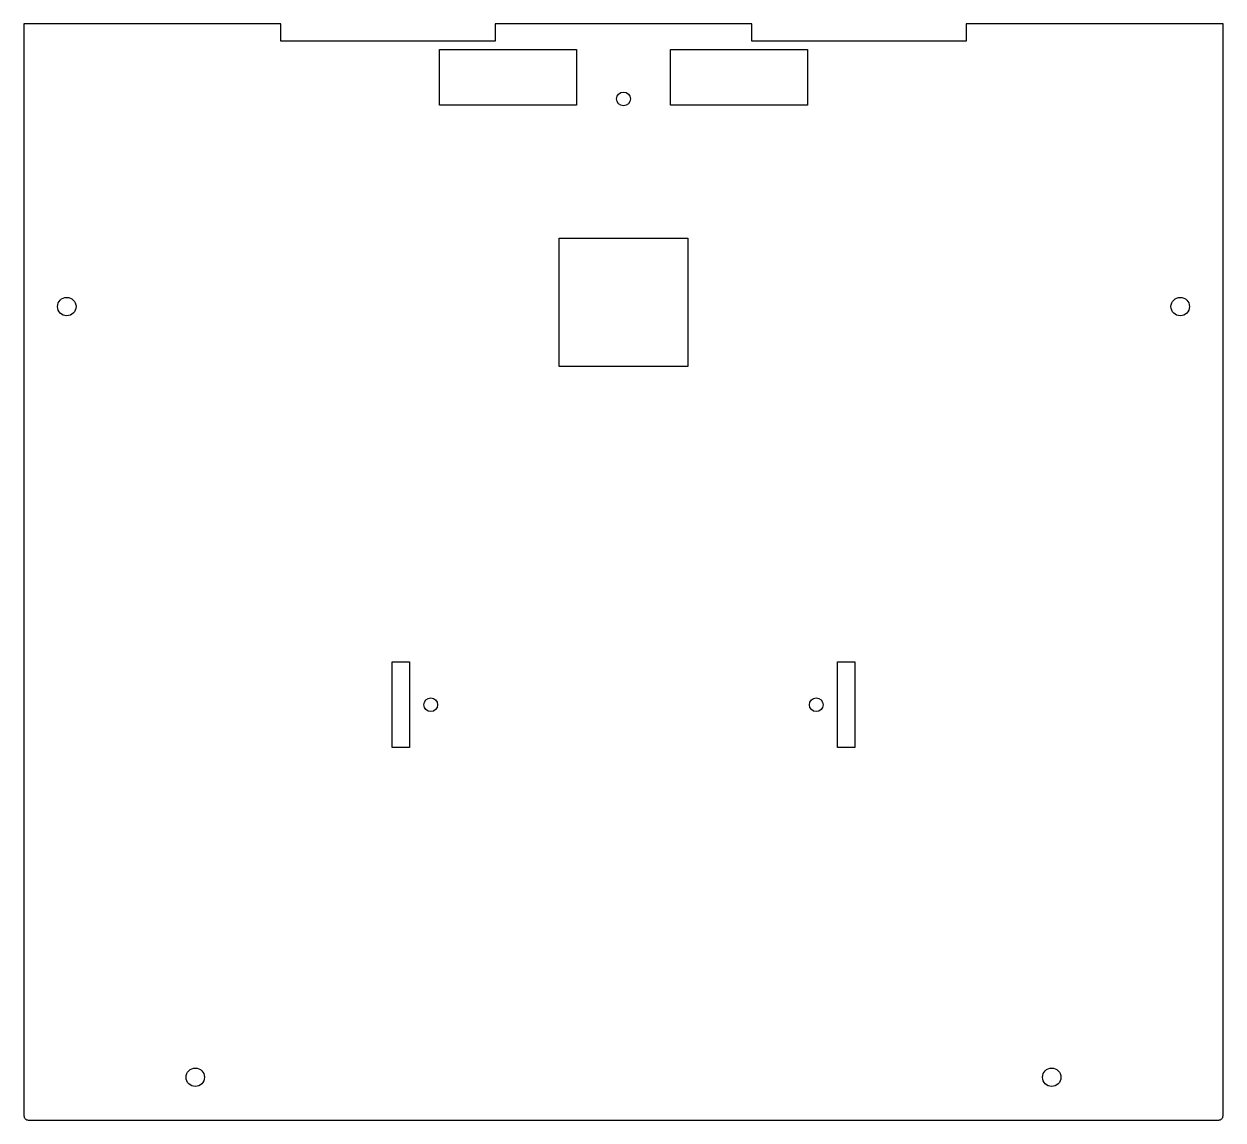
# Model space of a CAD drawing. Header units: millimetres. Extents: x -140 to 140, y -256 to 0.
import ezdxf

# ---------------------------------------------------------------- set-up
doc = ezdxf.new("R2010")
doc.units = ezdxf.units.MM
doc.layers.get('0').update_dxf_attribs({"linetype": 'CONTINUOUS'})

msp = doc.modelspace()

# ---------------------------------------------------------------- linework, layer by layer
msp.add_lwpolyline([(139, -256, 0.414214), (140, -255), (140, 0), (80, 0), (80, -4), (30, -4), (30, 0), (-30, 0), (-30, -4), (-80, -4), (-80, 0), (-140, 0), (-140, -255, 0.414214), (-139, -256)], format="xyb", close=True)
for points in [[(-43, -19), (-43, -6), (-11, -6), (-11, -19)], [(43, -6), (43, -19), (11, -19), (11, -6)], [(-15, -80), (-15, -50), (15, -50), (15, -80)], [(-54, -149), (-50, -149), (-50, -169), (-54, -169)], [(50, -149), (54, -149), (54, -169), (50, -169)]]:
    msp.add_lwpolyline(points, close=True)
for centre, radius in [((0, -17.5), 1.6), ((-130, -66), 2.15), ((130, -66), 2.15), ((-45, -159), 1.6), ((45, -159), 1.6), ((-100, -246), 2.15), ((100, -246), 2.15)]:
    msp.add_circle(centre, radius)

doc.saveas('drawing.dxf')
